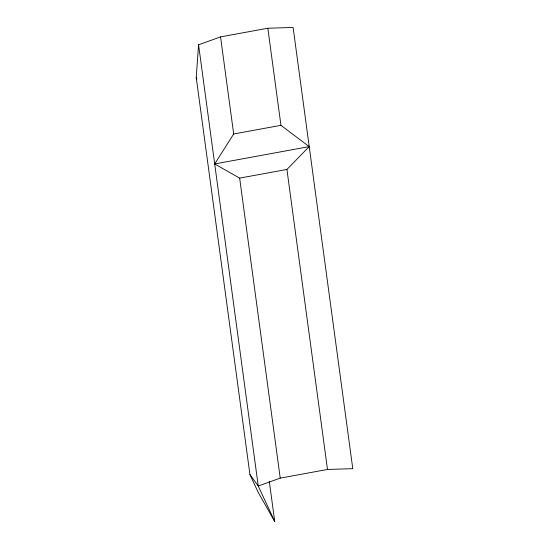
<?xml version="1.0" encoding="UTF-8"?>
<svg xmlns="http://www.w3.org/2000/svg" width="549" height="549" viewBox="0 0 549 549"><rect width="100%" height="100%" fill="white"/><g stroke="black" fill="none" stroke-linecap="round" stroke-linejoin="round"><path stroke-width="0.82" d="M196.226 77.471L198.573 44.792L220.554 36.9L267.823 28.232L293.104 27.45L352.774 468.674L327.492 469.457L280.23 478.124L258.243 486.016L249.932 474.569L196.226 77.471L196.94 79.015M267.823 28.232L280.951 125.323L309.217 146.604L286.921 169.442L239.652 178.116L214.686 163.945L233.689 133.99L220.554 36.9M233.689 133.99L280.951 125.323M214.686 163.945L309.217 146.604M269.346 481.672L274.74 521.55L258.181 492.336L249.932 474.569M274.74 521.55L258.243 486.016L198.573 44.792M286.921 169.442L327.492 469.457M239.652 178.116L280.23 478.124"/></g></svg>
